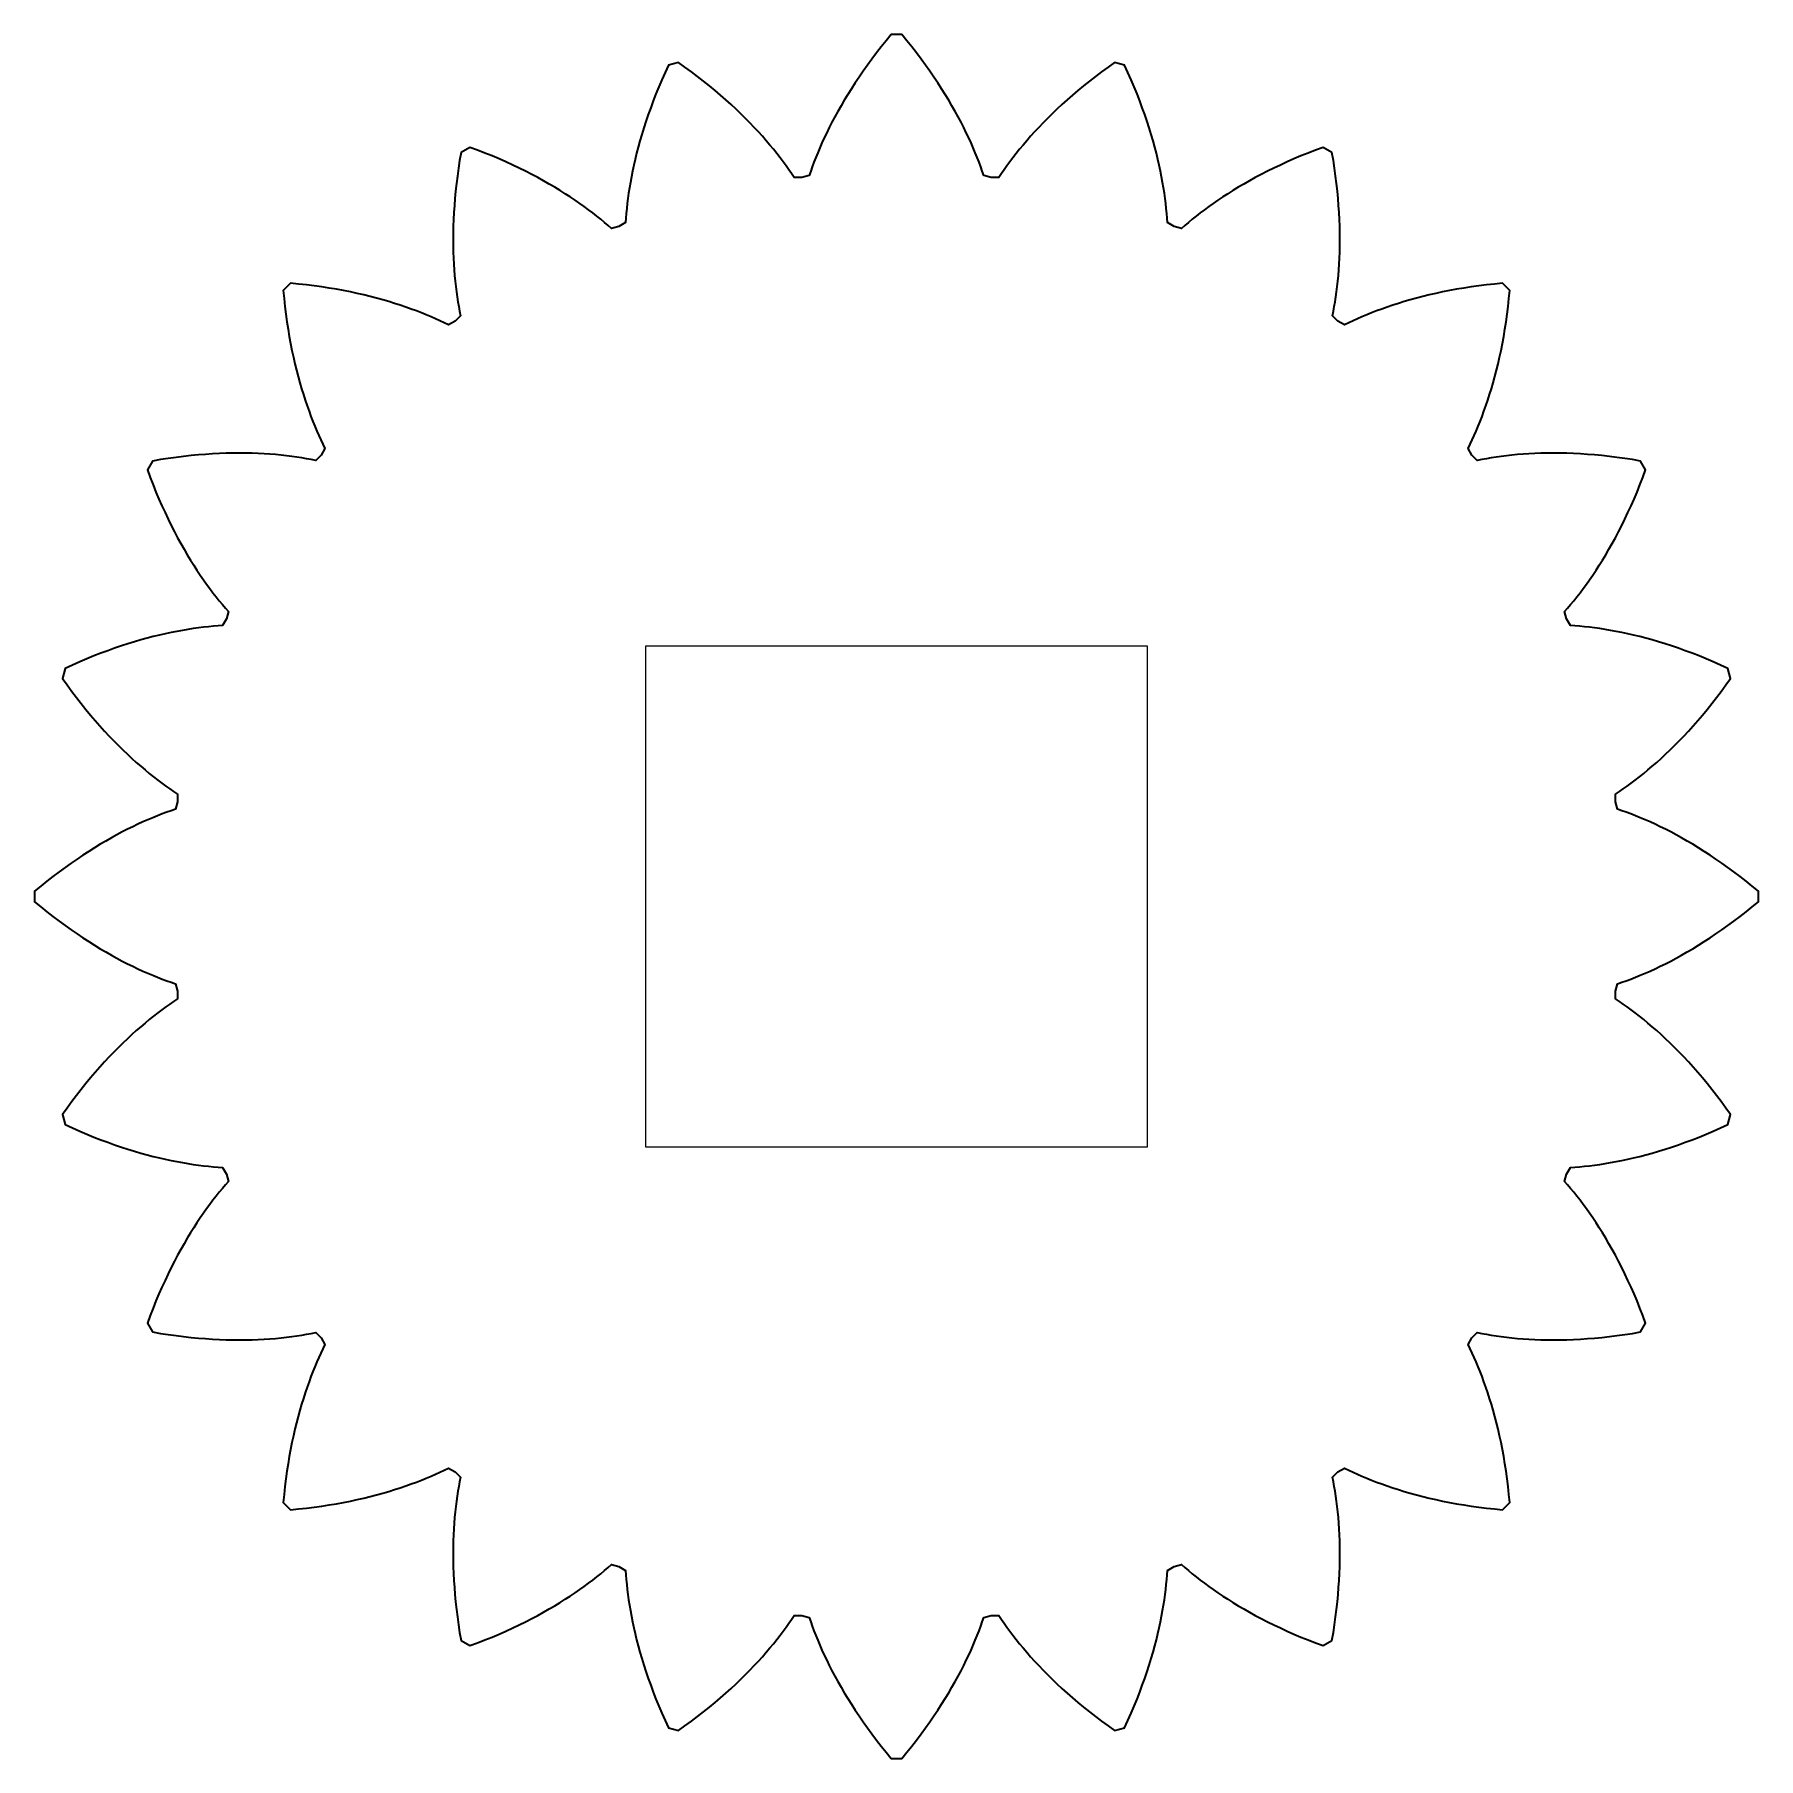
# Model space of a CAD drawing. Header units: millimetres. Extents: x -27.5 to 27.5, y -27.5 to 27.5.
import ezdxf

# ---------------------------------------------------------------- set-up
doc = ezdxf.new("R2010")
doc.units = ezdxf.units.MM
doc.layers.add('Capa 1', color=7, linetype='Continuous')

msp = doc.modelspace()

# ---------------------------------------------------------------- linework, layer by layer
msp.add_lwpolyline([(-8, -8), (-8, 8), (8, 8), (8, -8)], close=True)
at = {"layer": 'Capa 1', "color": 250, "lineweight": 35}
msp.add_lwpolyline([(22.937, 3.02), (22.939, 3.265), (23.061, 3.346), (23.184, 3.432), (23.311, 3.521), (23.439, 3.615), (23.569, 3.714), (23.702, 3.817), (23.837, 3.925), (23.973, 4.038), (24.111, 4.156), (24.251, 4.278), (24.392, 4.405), (24.534, 4.538), (24.678, 4.676), (24.823, 4.819), (24.969, 4.967), (25.116, 5.12), (25.264, 5.279), (25.412, 5.443), (25.561, 5.613), (25.71, 5.788), (25.859, 5.969), (26.009, 6.155), (26.158, 6.347), (26.308, 6.545), (26.457, 6.748), (26.606, 6.958), (26.52, 7.278), (26.287, 7.384), (26.056, 7.486), (25.827, 7.582), (25.602, 7.674), (25.379, 7.761), (25.159, 7.842), (24.943, 7.92), (24.729, 7.992), (24.518, 8.06), (24.311, 8.124), (24.107, 8.183), (23.907, 8.239), (23.71, 8.29), (23.516, 8.337), (23.327, 8.381), (23.141, 8.42), (22.958, 8.457), (22.78, 8.49), (22.606, 8.519), (22.435, 8.545), (22.269, 8.568), (22.106, 8.589), (21.948, 8.606), (21.794, 8.62), (21.644, 8.632), (21.499, 8.642), (21.374, 8.854), (21.374, 8.854), (21.313, 9.091), (21.409, 9.201), (21.506, 9.315), (21.605, 9.434), (21.705, 9.559), (21.805, 9.688), (21.906, 9.822), (22.008, 9.961), (22.111, 10.105), (22.214, 10.254), (22.317, 10.409), (22.42, 10.568), (22.524, 10.733), (22.627, 10.904), (22.73, 11.079), (22.833, 11.26), (22.935, 11.446), (23.036, 11.638), (23.137, 11.835), (23.237, 12.037), (23.336, 12.245), (23.433, 12.458), (23.53, 12.677), (23.624, 12.901), (23.718, 13.131), (23.809, 13.366), (23.899, 13.607), (23.733, 13.893), (23.48, 13.936), (23.23, 13.975), (22.985, 14.009), (22.743, 14.039), (22.506, 14.065), (22.272, 14.087), (22.043, 14.105), (21.818, 14.12), (21.597, 14.131), (21.38, 14.139), (21.168, 14.144), (20.96, 14.145), (20.756, 14.144), (20.557, 14.14), (20.363, 14.132), (20.173, 14.123), (19.987, 14.111), (19.807, 14.096), (19.631, 14.079), (19.459, 14.061), (19.292, 14.04), (19.13, 14.017), (18.973, 13.993), (18.82, 13.967), (18.673, 13.94), (18.529, 13.912), (18.354, 14.084), (18.354, 14.084), (18.234, 14.297), (18.298, 14.428), (18.363, 14.564), (18.427, 14.705), (18.491, 14.85), (18.555, 15.001), (18.618, 15.157), (18.68, 15.318), (18.742, 15.483), (18.803, 15.654), (18.863, 15.83), (18.921, 16.011), (18.978, 16.197), (19.034, 16.388), (19.088, 16.585), (19.141, 16.786), (19.191, 16.992), (19.239, 17.203), (19.286, 17.42), (19.33, 17.641), (19.371, 17.867), (19.41, 18.099), (19.447, 18.335), (19.48, 18.576), (19.511, 18.822), (19.538, 19.073), (19.563, 19.328), (19.328, 19.563), (19.073, 19.538), (18.822, 19.511), (18.576, 19.48), (18.335, 19.447), (18.099, 19.41), (17.867, 19.371), (17.641, 19.33), (17.42, 19.286), (17.203, 19.239), (16.992, 19.191), (16.786, 19.141), (16.585, 19.088), (16.388, 19.034), (16.197, 18.978), (16.011, 18.921), (15.83, 18.863), (15.654, 18.803), (15.483, 18.742), (15.318, 18.68), (15.157, 18.618), (15.001, 18.555), (14.85, 18.491), (14.705, 18.427), (14.564, 18.363), (14.428, 18.298), (14.297, 18.234), (14.084, 18.354), (14.084, 18.354), (13.912, 18.529), (13.94, 18.673), (13.967, 18.82), (13.993, 18.973), (14.017, 19.13), (14.04, 19.292), (14.061, 19.459), (14.079, 19.631), (14.096, 19.807), (14.111, 19.987), (14.123, 20.173), (14.132, 20.363), (14.14, 20.557), (14.144, 20.756), (14.145, 20.96), (14.144, 21.168), (14.139, 21.38), (14.131, 21.597), (14.12, 21.818), (14.105, 22.043), (14.087, 22.272), (14.065, 22.506), (14.039, 22.743), (14.009, 22.985), (13.975, 23.23), (13.936, 23.48), (13.893, 23.733), (13.607, 23.899), (13.366, 23.809), (13.131, 23.718), (12.901, 23.624), (12.677, 23.53), (12.458, 23.433), (12.245, 23.336), (12.037, 23.237), (11.835, 23.137), (11.638, 23.036), (11.446, 22.935), (11.26, 22.833), (11.079, 22.73), (10.904, 22.627), (10.733, 22.524), (10.568, 22.42), (10.409, 22.317), (10.254, 22.214), (10.105, 22.111), (9.961, 22.008), (9.822, 21.906), (9.688, 21.805), (9.559, 21.705), (9.434, 21.605), (9.315, 21.506), (9.201, 21.409), (9.091, 21.313), (8.854, 21.374), (8.854, 21.374), (8.642, 21.499), (8.632, 21.644), (8.62, 21.794), (8.606, 21.948), (8.589, 22.106), (8.568, 22.269), (8.545, 22.435), (8.519, 22.606), (8.489, 22.78), (8.457, 22.958), (8.42, 23.141), (8.381, 23.327), (8.337, 23.516), (8.29, 23.71), (8.239, 23.907), (8.183, 24.107), (8.124, 24.311), (8.06, 24.518), (7.992, 24.729), (7.92, 24.943), (7.842, 25.159), (7.761, 25.379), (7.674, 25.602), (7.582, 25.827), (7.486, 26.056), (7.384, 26.287), (7.278, 26.52), (6.958, 26.606), (6.748, 26.457), (6.545, 26.308), (6.347, 26.158), (6.155, 26.009), (5.969, 25.859), (5.788, 25.71), (5.613, 25.561), (5.443, 25.412), (5.279, 25.264), (5.12, 25.116), (4.967, 24.969), (4.819, 24.823), (4.676, 24.678), (4.538, 24.534), (4.405, 24.392), (4.278, 24.251), (4.156, 24.111), (4.038, 23.973), (3.925, 23.837), (3.817, 23.702), (3.714, 23.569), (3.615, 23.439), (3.521, 23.311), (3.432, 23.184), (3.346, 23.061), (3.265, 22.939), (3.02, 22.937), (3.02, 22.937), (2.783, 23.003), (2.736, 23.141), (2.686, 23.283), (2.632, 23.428), (2.574, 23.576), (2.513, 23.728), (2.447, 23.882), (2.378, 24.04), (2.304, 24.201), (2.226, 24.365), (2.144, 24.532), (2.058, 24.701), (1.967, 24.873), (1.871, 25.047), (1.77, 25.224), (1.665, 25.404), (1.555, 25.585), (1.44, 25.769), (1.319, 25.955), (1.194, 26.142), (1.063, 26.332), (0.928, 26.523), (0.786, 26.716), (0.639, 26.91), (0.487, 27.105), (0.329, 27.302), (0.166, 27.5), (-0.166, 27.5), (-0.329, 27.302), (-0.487, 27.105), (-0.639, 26.91), (-0.786, 26.716), (-0.928, 26.523), (-1.063, 26.332), (-1.194, 26.142), (-1.319, 25.955), (-1.44, 25.769), (-1.555, 25.585), (-1.665, 25.404), (-1.77, 25.224), (-1.871, 25.047), (-1.967, 24.873), (-2.058, 24.701), (-2.144, 24.532), (-2.226, 24.365), (-2.304, 24.201), (-2.378, 24.04), (-2.447, 23.882), (-2.513, 23.728), (-2.574, 23.576), (-2.632, 23.428), (-2.686, 23.283), (-2.736, 23.141), (-2.783, 23.003), (-3.02, 22.937), (-3.02, 22.937), (-3.265, 22.939), (-3.346, 23.061), (-3.432, 23.184), (-3.521, 23.311), (-3.615, 23.439), (-3.714, 23.569), (-3.817, 23.702), (-3.925, 23.837), (-4.038, 23.973), (-4.156, 24.111), (-4.278, 24.251), (-4.405, 24.392), (-4.538, 24.534), (-4.676, 24.678), (-4.819, 24.823), (-4.967, 24.969), (-5.12, 25.116), (-5.279, 25.264), (-5.443, 25.412), (-5.613, 25.561), (-5.788, 25.71), (-5.969, 25.859), (-6.155, 26.009), (-6.347, 26.158), (-6.545, 26.308), (-6.748, 26.457), (-6.958, 26.606), (-7.278, 26.52), (-7.384, 26.287), (-7.486, 26.056), (-7.582, 25.827), (-7.674, 25.602), (-7.761, 25.379), (-7.842, 25.159), (-7.92, 24.943), (-7.992, 24.729), (-8.06, 24.518), (-8.124, 24.311), (-8.183, 24.107), (-8.239, 23.907), (-8.29, 23.71), (-8.337, 23.516), (-8.381, 23.327), (-8.42, 23.141), (-8.457, 22.958), (-8.489, 22.78), (-8.519, 22.606), (-8.545, 22.435), (-8.568, 22.269), (-8.589, 22.106), (-8.606, 21.948), (-8.62, 21.794), (-8.632, 21.644), (-8.642, 21.499), (-8.854, 21.374), (-8.854, 21.374), (-9.091, 21.313), (-9.201, 21.409), (-9.315, 21.506), (-9.434, 21.605), (-9.559, 21.705), (-9.688, 21.805), (-9.822, 21.906), (-9.961, 22.008), (-10.105, 22.111), (-10.254, 22.214), (-10.409, 22.317), (-10.568, 22.42), (-10.733, 22.524), (-10.904, 22.627), (-11.079, 22.73), (-11.26, 22.833), (-11.446, 22.935), (-11.638, 23.036), (-11.835, 23.137), (-12.037, 23.237), (-12.245, 23.336), (-12.458, 23.433), (-12.677, 23.53), (-12.901, 23.624), (-13.131, 23.718), (-13.366, 23.809), (-13.607, 23.899), (-13.893, 23.733), (-13.936, 23.48), (-13.975, 23.23), (-14.009, 22.985), (-14.039, 22.743), (-14.065, 22.506), (-14.087, 22.272), (-14.105, 22.043), (-14.12, 21.818), (-14.131, 21.597), (-14.139, 21.38), (-14.144, 21.168), (-14.145, 20.96), (-14.144, 20.756), (-14.14, 20.557), (-14.132, 20.363), (-14.123, 20.173), (-14.111, 19.987), (-14.096, 19.807), (-14.079, 19.631), (-14.061, 19.459), (-14.04, 19.292), (-14.017, 19.13), (-13.993, 18.973), (-13.967, 18.82), (-13.94, 18.673), (-13.912, 18.529), (-14.084, 18.354), (-14.084, 18.354), (-14.297, 18.234), (-14.428, 18.298), (-14.564, 18.363), (-14.705, 18.427), (-14.85, 18.491), (-15.001, 18.555), (-15.157, 18.618), (-15.318, 18.68), (-15.483, 18.742), (-15.654, 18.803), (-15.83, 18.863), (-16.011, 18.921), (-16.197, 18.978), (-16.388, 19.034), (-16.585, 19.088), (-16.786, 19.141), (-16.992, 19.191), (-17.203, 19.239), (-17.42, 19.286), (-17.641, 19.33), (-17.867, 19.371), (-18.099, 19.41), (-18.335, 19.447), (-18.576, 19.48), (-18.822, 19.511), (-19.073, 19.538), (-19.328, 19.563), (-19.563, 19.328), (-19.538, 19.073), (-19.511, 18.822), (-19.48, 18.576), (-19.447, 18.335), (-19.41, 18.099), (-19.371, 17.867), (-19.33, 17.641), (-19.286, 17.42), (-19.239, 17.203), (-19.191, 16.992), (-19.141, 16.786), (-19.088, 16.585), (-19.034, 16.388), (-18.978, 16.197), (-18.921, 16.011), (-18.863, 15.83), (-18.803, 15.654), (-18.742, 15.483), (-18.68, 15.318), (-18.618, 15.157), (-18.555, 15.001), (-18.491, 14.85), (-18.427, 14.705), (-18.363, 14.564), (-18.298, 14.428), (-18.234, 14.297), (-18.354, 14.084), (-18.354, 14.084), (-18.529, 13.912), (-18.673, 13.94), (-18.82, 13.967), (-18.973, 13.993), (-19.13, 14.017), (-19.292, 14.04), (-19.459, 14.061), (-19.631, 14.079), (-19.807, 14.096), (-19.987, 14.111), (-20.173, 14.123), (-20.363, 14.132), (-20.557, 14.14), (-20.756, 14.144), (-20.96, 14.145), (-21.168, 14.144), (-21.38, 14.139), (-21.597, 14.131), (-21.818, 14.12), (-22.043, 14.105), (-22.272, 14.087), (-22.506, 14.065), (-22.743, 14.039), (-22.985, 14.009), (-23.23, 13.975), (-23.48, 13.936), (-23.733, 13.893), (-23.899, 13.607), (-23.809, 13.366), (-23.718, 13.131), (-23.624, 12.901), (-23.53, 12.677), (-23.433, 12.458), (-23.336, 12.245), (-23.237, 12.037), (-23.137, 11.835), (-23.036, 11.638), (-22.935, 11.446), (-22.833, 11.26), (-22.73, 11.079), (-22.627, 10.904), (-22.524, 10.733), (-22.42, 10.568), (-22.317, 10.409), (-22.214, 10.254), (-22.111, 10.105), (-22.008, 9.961), (-21.906, 9.822), (-21.805, 9.688), (-21.705, 9.559), (-21.605, 9.434), (-21.506, 9.315), (-21.409, 9.201), (-21.313, 9.091), (-21.374, 8.853), (-21.374, 8.853), (-21.499, 8.642), (-21.644, 8.632), (-21.794, 8.62), (-21.948, 8.606), (-22.106, 8.589), (-22.269, 8.568), (-22.435, 8.545), (-22.606, 8.519), (-22.78, 8.489), (-22.958, 8.457), (-23.141, 8.42), (-23.327, 8.381), (-23.516, 8.337), (-23.71, 8.29), (-23.907, 8.239), (-24.107, 8.183), (-24.311, 8.124), (-24.518, 8.06), (-24.729, 7.992), (-24.943, 7.92), (-25.159, 7.842), (-25.379, 7.761), (-25.602, 7.674), (-25.827, 7.582), (-26.056, 7.486), (-26.287, 7.384), (-26.52, 7.278), (-26.606, 6.957), (-26.457, 6.748), (-26.308, 6.545), (-26.158, 6.347), (-26.009, 6.155), (-25.859, 5.969), (-25.71, 5.788), (-25.561, 5.613), (-25.412, 5.443), (-25.264, 5.279), (-25.116, 5.12), (-24.969, 4.967), (-24.823, 4.819), (-24.678, 4.676), (-24.534, 4.538), (-24.392, 4.405), (-24.251, 4.278), (-24.111, 4.156), (-23.973, 4.038), (-23.837, 3.925), (-23.702, 3.817), (-23.569, 3.714), (-23.439, 3.615), (-23.311, 3.521), (-23.184, 3.432), (-23.061, 3.346), (-22.939, 3.265), (-22.937, 3.02), (-22.937, 3.02), (-23.003, 2.783), (-23.141, 2.736), (-23.283, 2.686), (-23.428, 2.632), (-23.576, 2.574), (-23.728, 2.513), (-23.882, 2.447), (-24.04, 2.378), (-24.201, 2.304), (-24.365, 2.226), (-24.532, 2.144), (-24.701, 2.058), (-24.873, 1.967), (-25.047, 1.871), (-25.224, 1.77), (-25.404, 1.665), (-25.585, 1.555), (-25.769, 1.44), (-25.955, 1.319), (-26.142, 1.194), (-26.332, 1.063), (-26.523, 0.928), (-26.716, 0.786), (-26.91, 0.639), (-27.105, 0.487), (-27.302, 0.329), (-27.5, 0.166), (-27.5, -0.166), (-27.302, -0.329), (-27.105, -0.487), (-26.91, -0.639), (-26.716, -0.786), (-26.523, -0.928), (-26.332, -1.063), (-26.142, -1.194), (-25.955, -1.319), (-25.769, -1.44), (-25.585, -1.555), (-25.404, -1.665), (-25.224, -1.77), (-25.047, -1.871), (-24.873, -1.967), (-24.701, -2.058), (-24.532, -2.144), (-24.365, -2.226), (-24.201, -2.304), (-24.04, -2.378), (-23.882, -2.447), (-23.728, -2.513), (-23.576, -2.574), (-23.428, -2.632), (-23.283, -2.686), (-23.141, -2.736), (-23.003, -2.783), (-22.937, -3.02), (-22.937, -3.02), (-22.939, -3.265), (-23.061, -3.346), (-23.184, -3.432), (-23.311, -3.521), (-23.439, -3.615), (-23.569, -3.714), (-23.702, -3.817), (-23.837, -3.925), (-23.973, -4.038), (-24.111, -4.156), (-24.251, -4.278), (-24.392, -4.405), (-24.534, -4.538), (-24.678, -4.676), (-24.823, -4.819), (-24.969, -4.967), (-25.116, -5.12), (-25.264, -5.279), (-25.412, -5.443), (-25.561, -5.613), (-25.71, -5.788), (-25.859, -5.969), (-26.009, -6.155), (-26.158, -6.347), (-26.308, -6.545), (-26.457, -6.748), (-26.606, -6.958), (-26.52, -7.278), (-26.287, -7.384), (-26.056, -7.486), (-25.827, -7.582), (-25.602, -7.674), (-25.379, -7.761), (-25.159, -7.842), (-24.943, -7.92), (-24.729, -7.992), (-24.518, -8.06), (-24.311, -8.124), (-24.107, -8.183), (-23.907, -8.239), (-23.71, -8.29), (-23.516, -8.337), (-23.327, -8.381), (-23.141, -8.42), (-22.958, -8.457), (-22.78, -8.49), (-22.606, -8.519), (-22.435, -8.545), (-22.269, -8.568), (-22.106, -8.589), (-21.948, -8.606), (-21.794, -8.62), (-21.644, -8.632), (-21.499, -8.642), (-21.374, -8.854), (-21.374, -8.854), (-21.313, -9.091), (-21.409, -9.201), (-21.506, -9.315), (-21.605, -9.434), (-21.705, -9.559), (-21.805, -9.688), (-21.906, -9.822), (-22.008, -9.961), (-22.111, -10.105), (-22.214, -10.254), (-22.317, -10.409), (-22.42, -10.568), (-22.524, -10.733), (-22.627, -10.904), (-22.73, -11.079), (-22.833, -11.26), (-22.935, -11.446), (-23.036, -11.638), (-23.137, -11.835), (-23.237, -12.037), (-23.336, -12.245), (-23.433, -12.458), (-23.53, -12.677), (-23.624, -12.901), (-23.718, -13.131), (-23.809, -13.366), (-23.899, -13.607), (-23.733, -13.893), (-23.48, -13.936), (-23.23, -13.975), (-22.985, -14.009), (-22.743, -14.039), (-22.506, -14.065), (-22.272, -14.087), (-22.043, -14.105), (-21.818, -14.12), (-21.597, -14.131), (-21.38, -14.139), (-21.168, -14.144), (-20.96, -14.145), (-20.756, -14.144), (-20.557, -14.14), (-20.363, -14.132), (-20.173, -14.123), (-19.987, -14.111), (-19.807, -14.096), (-19.631, -14.079), (-19.459, -14.061), (-19.292, -14.04), (-19.13, -14.017), (-18.973, -13.993), (-18.82, -13.967), (-18.673, -13.94), (-18.529, -13.912), (-18.354, -14.084), (-18.354, -14.084), (-18.234, -14.297), (-18.298, -14.428), (-18.363, -14.564), (-18.427, -14.705), (-18.491, -14.85), (-18.555, -15.001), (-18.618, -15.157), (-18.68, -15.318), (-18.742, -15.483), (-18.803, -15.654), (-18.863, -15.83), (-18.921, -16.011), (-18.978, -16.197), (-19.034, -16.388), (-19.088, -16.585), (-19.141, -16.786), (-19.191, -16.992), (-19.239, -17.203), (-19.286, -17.42), (-19.33, -17.641), (-19.371, -17.867), (-19.41, -18.099), (-19.447, -18.335), (-19.48, -18.576), (-19.511, -18.822), (-19.538, -19.073), (-19.563, -19.328), (-19.328, -19.563), (-19.073, -19.538), (-18.822, -19.511), (-18.576, -19.48), (-18.335, -19.447), (-18.099, -19.41), (-17.867, -19.371), (-17.641, -19.33), (-17.42, -19.286), (-17.203, -19.239), (-16.992, -19.191), (-16.786, -19.141), (-16.585, -19.088), (-16.388, -19.034), (-16.197, -18.978), (-16.011, -18.921), (-15.83, -18.863), (-15.654, -18.803), (-15.483, -18.742), (-15.318, -18.68), (-15.157, -18.618), (-15.001, -18.555), (-14.85, -18.491), (-14.705, -18.427), (-14.564, -18.363), (-14.428, -18.298), (-14.297, -18.234), (-14.084, -18.354), (-14.084, -18.354), (-13.912, -18.529), (-13.94, -18.673), (-13.967, -18.82), (-13.993, -18.973), (-14.017, -19.13), (-14.04, -19.292), (-14.061, -19.459), (-14.079, -19.631), (-14.096, -19.807), (-14.111, -19.987), (-14.123, -20.173), (-14.132, -20.363), (-14.14, -20.557), (-14.144, -20.756), (-14.145, -20.96), (-14.144, -21.168), (-14.139, -21.38), (-14.131, -21.597), (-14.12, -21.818), (-14.105, -22.043), (-14.087, -22.272), (-14.065, -22.506), (-14.039, -22.743), (-14.009, -22.985), (-13.975, -23.23), (-13.936, -23.48), (-13.893, -23.733), (-13.607, -23.899), (-13.366, -23.809), (-13.131, -23.718), (-12.901, -23.624), (-12.677, -23.53), (-12.458, -23.433), (-12.245, -23.336), (-12.037, -23.237), (-11.835, -23.137), (-11.638, -23.036), (-11.446, -22.935), (-11.26, -22.833), (-11.079, -22.73), (-10.904, -22.627), (-10.733, -22.524), (-10.568, -22.42), (-10.409, -22.317), (-10.254, -22.214), (-10.105, -22.111), (-9.961, -22.008), (-9.822, -21.906), (-9.688, -21.805), (-9.559, -21.705), (-9.434, -21.605), (-9.315, -21.506), (-9.201, -21.409), (-9.091, -21.313), (-8.854, -21.374), (-8.854, -21.374), (-8.642, -21.499), (-8.632, -21.644), (-8.62, -21.794), (-8.606, -21.948), (-8.589, -22.106), (-8.568, -22.269), (-8.545, -22.435), (-8.519, -22.606), (-8.489, -22.78), (-8.457, -22.958), (-8.42, -23.141), (-8.381, -23.327), (-8.337, -23.516), (-8.29, -23.71), (-8.239, -23.907), (-8.183, -24.107), (-8.124, -24.311), (-8.06, -24.518), (-7.992, -24.729), (-7.92, -24.943), (-7.842, -25.159), (-7.761, -25.379), (-7.674, -25.602), (-7.582, -25.827), (-7.486, -26.056), (-7.384, -26.287), (-7.278, -26.52), (-6.958, -26.606), (-6.748, -26.457), (-6.545, -26.308), (-6.347, -26.158), (-6.155, -26.009), (-5.969, -25.859), (-5.788, -25.71), (-5.613, -25.561), (-5.443, -25.412), (-5.279, -25.264), (-5.12, -25.116), (-4.967, -24.969), (-4.819, -24.823), (-4.676, -24.678), (-4.538, -24.534), (-4.405, -24.392), (-4.278, -24.251), (-4.156, -24.111), (-4.038, -23.973), (-3.925, -23.837), (-3.817, -23.702), (-3.714, -23.569), (-3.615, -23.439), (-3.521, -23.311), (-3.432, -23.184), (-3.346, -23.061), (-3.265, -22.939), (-3.02, -22.937), (-3.02, -22.937), (-2.783, -23.003), (-2.736, -23.141), (-2.686, -23.283), (-2.632, -23.428), (-2.574, -23.576), (-2.513, -23.728), (-2.447, -23.882), (-2.378, -24.04), (-2.304, -24.201), (-2.226, -24.365), (-2.144, -24.532), (-2.058, -24.701), (-1.967, -24.873), (-1.871, -25.047), (-1.77, -25.224), (-1.665, -25.404), (-1.555, -25.585), (-1.44, -25.769), (-1.319, -25.955), (-1.194, -26.142), (-1.063, -26.332), (-0.928, -26.523), (-0.786, -26.716), (-0.639, -26.91), (-0.487, -27.105), (-0.329, -27.302), (-0.166, -27.5), (0.166, -27.5), (0.329, -27.302), (0.487, -27.105), (0.639, -26.91), (0.786, -26.716), (0.928, -26.523), (1.063, -26.332), (1.194, -26.142), (1.319, -25.955), (1.44, -25.769), (1.555, -25.585), (1.665, -25.404), (1.77, -25.224), (1.871, -25.047), (1.967, -24.873), (2.058, -24.701), (2.144, -24.532), (2.226, -24.365), (2.304, -24.201), (2.378, -24.04), (2.447, -23.882), (2.513, -23.728), (2.574, -23.576), (2.632, -23.428), (2.686, -23.283), (2.736, -23.141), (2.783, -23.003), (3.02, -22.937), (3.02, -22.937), (3.265, -22.939), (3.346, -23.061), (3.432, -23.184), (3.521, -23.311), (3.615, -23.439), (3.714, -23.569), (3.817, -23.702), (3.925, -23.837), (4.038, -23.973), (4.156, -24.111), (4.278, -24.251), (4.405, -24.392), (4.538, -24.534), (4.676, -24.678), (4.819, -24.823), (4.967, -24.969), (5.12, -25.116), (5.279, -25.264), (5.443, -25.412), (5.613, -25.561), (5.788, -25.71), (5.969, -25.859), (6.155, -26.009), (6.347, -26.158), (6.545, -26.308), (6.748, -26.457), (6.958, -26.606), (7.278, -26.52), (7.384, -26.287), (7.486, -26.056), (7.582, -25.827), (7.674, -25.602), (7.761, -25.379), (7.842, -25.159), (7.92, -24.943), (7.992, -24.729), (8.06, -24.518), (8.124, -24.311), (8.183, -24.107), (8.239, -23.907), (8.29, -23.71), (8.337, -23.516), (8.381, -23.327), (8.42, -23.141), (8.457, -22.958), (8.489, -22.78), (8.519, -22.606), (8.545, -22.435), (8.568, -22.269), (8.589, -22.106), (8.606, -21.948), (8.62, -21.794), (8.632, -21.644), (8.642, -21.499), (8.854, -21.374), (8.854, -21.374), (9.091, -21.313), (9.201, -21.409), (9.315, -21.506), (9.434, -21.605), (9.559, -21.705), (9.688, -21.805), (9.822, -21.906), (9.961, -22.008), (10.105, -22.111), (10.254, -22.214), (10.409, -22.317), (10.568, -22.42), (10.733, -22.524), (10.904, -22.627), (11.079, -22.73), (11.26, -22.833), (11.446, -22.935), (11.638, -23.036), (11.835, -23.137), (12.037, -23.237), (12.245, -23.336), (12.458, -23.433), (12.677, -23.53), (12.901, -23.624), (13.131, -23.718), (13.366, -23.809), (13.607, -23.899), (13.893, -23.733), (13.936, -23.48), (13.975, -23.23), (14.009, -22.985), (14.039, -22.743), (14.065, -22.506), (14.087, -22.272), (14.105, -22.043), (14.12, -21.818), (14.131, -21.597), (14.139, -21.38), (14.144, -21.168), (14.145, -20.96), (14.144, -20.756), (14.14, -20.557), (14.132, -20.363), (14.123, -20.173), (14.111, -19.987), (14.096, -19.807), (14.079, -19.631), (14.061, -19.459), (14.04, -19.292), (14.017, -19.13), (13.993, -18.973), (13.967, -18.82), (13.94, -18.673), (13.912, -18.529), (14.084, -18.354), (14.084, -18.354), (14.297, -18.234), (14.428, -18.298), (14.564, -18.363), (14.705, -18.427), (14.85, -18.491), (15.001, -18.555), (15.157, -18.618), (15.318, -18.68), (15.483, -18.742), (15.654, -18.803), (15.83, -18.863), (16.011, -18.921), (16.197, -18.978), (16.388, -19.034), (16.585, -19.088), (16.786, -19.141), (16.992, -19.191), (17.203, -19.239), (17.42, -19.286), (17.641, -19.33), (17.867, -19.371), (18.099, -19.41), (18.335, -19.447), (18.576, -19.48), (18.822, -19.511), (19.073, -19.538), (19.328, -19.563), (19.563, -19.328), (19.538, -19.073), (19.511, -18.822), (19.48, -18.576), (19.447, -18.335), (19.41, -18.099), (19.371, -17.867), (19.33, -17.641), (19.286, -17.42), (19.239, -17.203), (19.191, -16.992), (19.141, -16.786), (19.088, -16.585), (19.034, -16.388), (18.978, -16.197), (18.921, -16.011), (18.863, -15.83), (18.803, -15.654), (18.742, -15.483), (18.68, -15.318), (18.618, -15.157), (18.555, -15.001), (18.491, -14.85), (18.427, -14.705), (18.363, -14.564), (18.298, -14.428), (18.234, -14.297), (18.354, -14.084), (18.354, -14.084), (18.529, -13.912), (18.673, -13.94), (18.82, -13.967), (18.973, -13.993), (19.13, -14.017), (19.292, -14.04), (19.459, -14.061), (19.631, -14.079), (19.807, -14.096), (19.987, -14.111), (20.173, -14.123), (20.363, -14.132), (20.557, -14.14), (20.756, -14.144), (20.96, -14.145), (21.168, -14.144), (21.38, -14.139), (21.597, -14.131), (21.818, -14.12), (22.043, -14.105), (22.272, -14.087), (22.506, -14.065), (22.743, -14.039), (22.985, -14.009), (23.23, -13.975), (23.48, -13.936), (23.733, -13.893), (23.899, -13.607), (23.809, -13.366), (23.718, -13.131), (23.624, -12.901), (23.53, -12.677), (23.433, -12.458), (23.336, -12.245), (23.237, -12.037), (23.137, -11.835), (23.036, -11.638), (22.935, -11.446), (22.833, -11.26), (22.73, -11.079), (22.627, -10.904), (22.524, -10.733), (22.42, -10.568), (22.317, -10.409), (22.214, -10.254), (22.111, -10.105), (22.008, -9.961), (21.906, -9.822), (21.805, -9.688), (21.705, -9.559), (21.605, -9.434), (21.506, -9.315), (21.409, -9.201), (21.313, -9.091), (21.374, -8.853), (21.374, -8.853), (21.499, -8.642), (21.644, -8.632), (21.794, -8.62), (21.948, -8.606), (22.106, -8.589), (22.269, -8.568), (22.435, -8.545), (22.606, -8.519), (22.78, -8.489), (22.958, -8.457), (23.141, -8.42), (23.327, -8.381), (23.516, -8.337), (23.71, -8.29), (23.907, -8.239), (24.107, -8.183), (24.311, -8.124), (24.518, -8.06), (24.729, -7.992), (24.943, -7.92), (25.159, -7.842), (25.379, -7.761), (25.602, -7.674), (25.827, -7.582), (26.056, -7.486), (26.287, -7.384), (26.52, -7.278), (26.606, -6.957), (26.457, -6.748), (26.308, -6.545), (26.158, -6.347), (26.009, -6.155), (25.859, -5.969), (25.71, -5.788), (25.561, -5.613), (25.412, -5.443), (25.264, -5.279), (25.116, -5.12), (24.969, -4.967), (24.823, -4.819), (24.678, -4.676), (24.534, -4.538), (24.392, -4.405), (24.251, -4.278), (24.111, -4.156), (23.973, -4.038), (23.837, -3.925), (23.702, -3.817), (23.569, -3.714), (23.439, -3.615), (23.311, -3.521), (23.184, -3.432), (23.061, -3.346), (22.939, -3.265), (22.937, -3.02), (22.937, -3.02), (23.003, -2.783), (23.141, -2.736), (23.283, -2.686), (23.428, -2.632), (23.576, -2.574), (23.728, -2.513), (23.882, -2.447), (24.04, -2.378), (24.201, -2.304), (24.365, -2.226), (24.532, -2.144), (24.701, -2.058), (24.873, -1.967), (25.047, -1.871), (25.224, -1.77), (25.404, -1.665), (25.585, -1.555), (25.769, -1.44), (25.955, -1.319), (26.142, -1.194), (26.332, -1.063), (26.523, -0.928), (26.716, -0.786), (26.91, -0.639), (27.105, -0.487), (27.302, -0.329), (27.5, -0.166), (27.5, 0.166), (27.302, 0.329), (27.105, 0.487), (26.91, 0.639), (26.716, 0.786), (26.523, 0.928), (26.332, 1.063), (26.142, 1.194), (25.955, 1.319), (25.769, 1.44), (25.585, 1.555), (25.404, 1.665), (25.224, 1.77), (25.047, 1.871), (24.873, 1.967), (24.701, 2.058), (24.532, 2.144), (24.365, 2.226), (24.201, 2.304), (24.04, 2.378), (23.882, 2.447), (23.728, 2.513), (23.576, 2.574), (23.428, 2.632), (23.283, 2.686), (23.141, 2.736), (23.003, 2.783), (22.937, 3.02)], dxfattribs=at)

doc.saveas('drawing.dxf')
